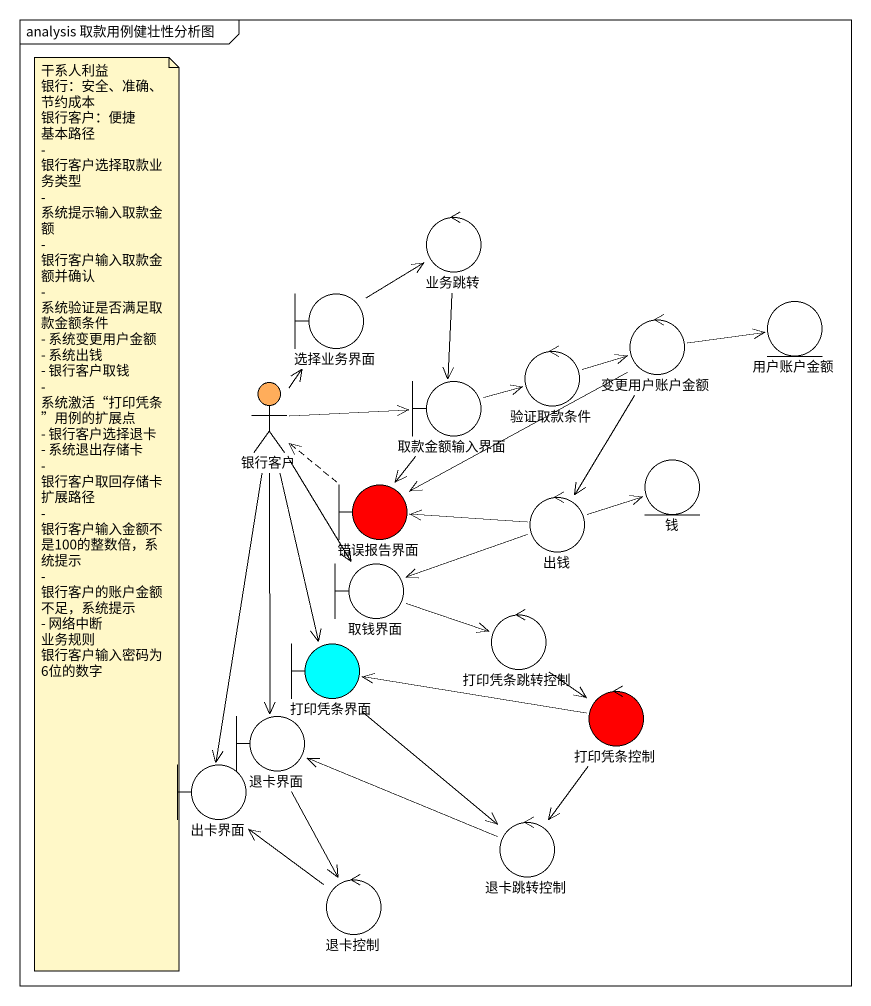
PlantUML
@startuml
mainframe analysis 取款用例健壮性分析图
control 业务跳转
boundary 选择业务界面
entity 用户账户金额
control 验证取款条件
control 变更用户账户金额
actor 银行客户 #FFAD5B
boundary 取款金额输入界面
entity 钱
boundary 错误报告界面 #FF0000
control 出钱
boundary 取钱界面
boundary 打印凭条界面 #00FFFF
control 打印凭条跳转控制
control 打印凭条控制 #FF0000
boundary 退卡界面
boundary 出卡界面
control 退卡跳转控制
control 退卡控制
业务跳转 --> 取款金额输入界面
选择业务界面 -up-> 业务跳转
验证取款条件 -right-> 变更用户账户金额
变更用户账户金额 -right-> 用户账户金额
变更用户账户金额 -left-> 错误报告界面
变更用户账户金额 --> 出钱
银行客户 -up-> 选择业务界面
银行客户 -right-> 取款金额输入界面
银行客户 --> 取钱界面
银行客户 --> 打印凭条界面
银行客户 --> 退卡界面
银行客户 --> 出卡界面
取款金额输入界面 -right-> 验证取款条件
取款金额输入界面 --> 错误报告界面
错误报告界面 .up.> 银行客户
出钱 -right-> 钱
出钱 -left-> 错误报告界面
出钱 -left-> 取钱界面
取钱界面 -right-> 打印凭条跳转控制
打印凭条界面 --> 退卡跳转控制
打印凭条跳转控制 --> 打印凭条控制
打印凭条控制 -left-> 打印凭条界面
打印凭条控制 --> 退卡跳转控制
退卡界面 --> 退卡控制
退卡跳转控制 -left-> 退卡界面
退卡控制 -up-> 出卡界面
note as N1
  干系人利益
  银行：安全、准确、节约成本
  银行客户：便捷
  基本路径
  - 银行客户选择取款业务类型
  - 系统提示输入取款金额
  - 银行客户输入取款金额并确认
  - 系统验证是否满足取款金额条件
  - 系统变更用户金额
  - 系统出钱
  - 银行客户取钱
  - 系统激活“打印凭条”用例的扩展点
  - 银行客户选择退卡
  - 系统退出存储卡
  - 银行客户取回存储卡
  扩展路径
  - 银行客户输入金额不是100的整数倍，系统提示
  - 银行客户的账户金额不足，系统提示
  - 网络中断
  业务规则
  银行客户输入密码为6位的数字
end note
@enduml
